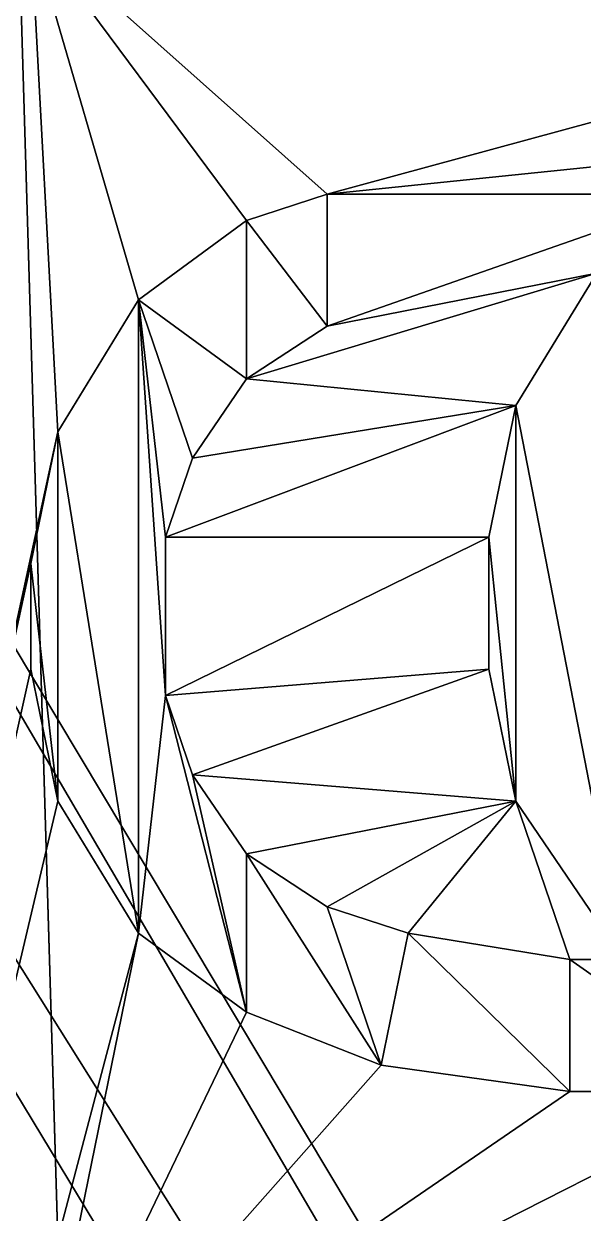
# Model space of a CAD drawing. Header units: millimetres. Extents: x -228 to 228, y -204 to 237.
# Drawn here: x 25.572 to 26.169, y 15.808 to 17.075 of the extents above; entities that cross this region are included whole.
import ezdxf

# ---------------------------------------------------------------- set-up
doc = ezdxf.new("R2010")
doc.units = ezdxf.units.MM
doc.header["$LTSCALE"] = 127.314815
for name, color, linetype in [('2409', 7, 'CONTINUOUS'), ('5003', 7, 'CONTINUOUS'), ('5004', 7, 'CONTINUOUS'), ('5322', 7, 'CONTINUOUS'), ('5544', 7, 'CONTINUOUS'), ('5545', 7, 'CONTINUOUS'), ('5546', 7, 'CONTINUOUS'), ('5547', 7, 'CONTINUOUS'), ('5548', 7, 'CONTINUOUS'), ('5549', 7, 'CONTINUOUS'), ('5550', 7, 'CONTINUOUS'), ('5551', 7, 'CONTINUOUS'), ('5552', 7, 'CONTINUOUS'), ('5553', 7, 'CONTINUOUS'), ('5554', 7, 'CONTINUOUS'), ('5568', 7, 'CONTINUOUS'), ('5569', 7, 'CONTINUOUS'), ('5570', 7, 'CONTINUOUS'), ('5571', 7, 'CONTINUOUS'), ('5572', 7, 'CONTINUOUS'), ('5573', 7, 'CONTINUOUS'), ('5574', 7, 'CONTINUOUS'), ('5575', 7, 'CONTINUOUS'), ('5576', 7, 'CONTINUOUS'), ('5577', 7, 'CONTINUOUS'), ('5578', 7, 'CONTINUOUS'), ('5579', 7, 'CONTINUOUS'), ('5580', 7, 'CONTINUOUS'), ('5581', 7, 'CONTINUOUS'), ('5582', 7, 'CONTINUOUS'), ('5583', 7, 'CONTINUOUS'), ('5710', 7, 'CONTINUOUS'), ('5711', 7, 'CONTINUOUS'), ('5712', 7, 'CONTINUOUS'), ('6193', 7, 'CONTINUOUS'), ('6251', 7, 'CONTINUOUS'), ('6301', 7, 'CONTINUOUS'), ('6307', 7, 'CONTINUOUS'), ('6309', 7, 'CONTINUOUS'), ('6312', 7, 'CONTINUOUS'), ('6336', 7, 'CONTINUOUS'), ('6337', 7, 'CONTINUOUS'), ('6339', 7, 'CONTINUOUS'), ('6340', 7, 'CONTINUOUS'), ('6341', 7, 'CONTINUOUS')]:
    doc.layers.add(name, color=color, linetype=linetype)

msp = doc.modelspace()

# ---------------------------------------------------------------- linework, layer by layer
at = {"layer": '2409', "color": 6, "linetype": 'Continuous'}
msp.add_3dface([(26.3583, 13.8518, 1060.7024), (23.8895, 17.7325, 1059.277), (29.3011, 26.2986, 1062.4014), (26.3583, 13.8518, 1060.7024)], dxfattribs=at)
at = {"layer": '5003', "color": 6, "linetype": 'Continuous'}
for points in [[(25.0534, 34.3321, 1039.01), (28.0565, 35.5761, 1039.01), (26, 2.7124, 1039.01), (25.0534, 34.3321, 1039.01)], [(28.0565, 35.5761, 1039.01), (26.5567, 0.7124, 1039.01), (26, 0.7124, 1039.01), (28.0565, 35.5761, 1039.01)], [(28.0565, 35.5761, 1039.01), (26, 0.7124, 1039.01), (26, 2.7124, 1039.01), (28.0565, 35.5761, 1039.01)], [(24.9694, 2.7124, 1039.01), (25.0534, 34.3321, 1039.01), (26, 2.7124, 1039.01), (24.9694, 2.7124, 1039.01)]]:
    msp.add_3dface(points, dxfattribs=at)
at = {"layer": '5004', "color": 6, "linetype": 'Continuous'}
for points in [[(20.9378, 17.459, 1041.01), (24.5646, 11.8233, 1041.01), (25.58, 17.3438, 1041.01), (20.9378, 17.459, 1041.01)], [(24.5646, 11.8233, 1041.01), (25.58, 17.175, 1041.01), (25.58, 17.3438, 1041.01), (24.5646, 11.8233, 1041.01)], [(25.58, 17.175, 1041.01), (24.5646, 11.8233, 1041.01), (25.6087, 16.6406, 1041.01), (25.58, 17.175, 1041.01)], [(26.93, 17.175, 1041.01), (25.58, 17.175, 1041.01), (25.896, 16.8938, 1041.01), (26.93, 17.175, 1041.01)], [(25.896, 16.8938, 1041.01), (25.58, 17.175, 1041.01), (25.8098, 16.8656, 1041.01), (25.896, 16.8938, 1041.01)], [(25.8098, 16.8656, 1041.01), (25.58, 17.175, 1041.01), (25.6949, 16.7812, 1041.01), (25.8098, 16.8656, 1041.01)], [(25.6949, 16.7812, 1041.01), (25.58, 17.175, 1041.01), (25.6087, 16.6406, 1041.01), (25.6949, 16.7812, 1041.01)], [(26.93, 17.175, 1041.01), (25.896, 16.8938, 1041.01), (26.4417, 16.95, 1041.01), (26.93, 17.175, 1041.01)], [(26.4417, 16.95, 1041.01), (25.896, 16.8938, 1041.01), (26.2981, 16.8938, 1041.01), (26.4417, 16.95, 1041.01)], [(26.2981, 16.8938, 1041.01), (25.896, 16.8938, 1041.01), (25.896, 16.7531, 1041.01), (26.2981, 16.8938, 1041.01)], [(26.1832, 16.8094, 1041.01), (26.2981, 16.8938, 1041.01), (25.896, 16.7531, 1041.01), (26.1832, 16.8094, 1041.01)], [(26.097, 16.6687, 1041.01), (26.1832, 16.8094, 1041.01), (25.8098, 16.6969, 1041.01), (26.097, 16.6687, 1041.01)], [(25.8098, 16.6969, 1041.01), (26.1832, 16.8094, 1041.01), (25.896, 16.7531, 1041.01), (25.8098, 16.6969, 1041.01)], [(25.7523, 16.6125, 1041.01), (26.097, 16.6687, 1041.01), (25.8098, 16.6969, 1041.01), (25.7523, 16.6125, 1041.01)], [(26.0683, 16.5281, 1041.01), (26.097, 16.6687, 1041.01), (25.7236, 16.5281, 1041.01), (26.0683, 16.5281, 1041.01)], [(25.7236, 16.5281, 1041.01), (26.097, 16.6687, 1041.01), (25.7523, 16.6125, 1041.01), (25.7236, 16.5281, 1041.01)], [(25.6087, 16.6406, 1041.01), (24.5646, 11.8233, 1041.01), (25.58, 16.5, 1041.01), (25.6087, 16.6406, 1041.01)], [(26.0683, 16.3875, 1041.01), (26.0683, 16.5281, 1041.01), (25.7236, 16.3594, 1041.01), (26.0683, 16.3875, 1041.01)], [(25.7236, 16.3594, 1041.01), (26.0683, 16.5281, 1041.01), (25.7236, 16.5281, 1041.01), (25.7236, 16.3594, 1041.01)], [(25.58, 16.5, 1041.01), (24.5646, 11.8233, 1041.01), (25.58, 16.3875, 1041.01), (25.58, 16.5, 1041.01)], [(25.58, 16.3875, 1041.01), (24.5646, 11.8233, 1041.01), (25.6087, 16.2469, 1041.01), (25.58, 16.3875, 1041.01)], [(25.7523, 16.275, 1041.01), (26.0683, 16.3875, 1041.01), (25.7236, 16.3594, 1041.01), (25.7523, 16.275, 1041.01)], [(26.097, 16.2469, 1041.01), (26.0683, 16.3875, 1041.01), (25.7523, 16.275, 1041.01), (26.097, 16.2469, 1041.01)], [(25.8098, 16.1906, 1041.01), (26.097, 16.2469, 1041.01), (25.7523, 16.275, 1041.01), (25.8098, 16.1906, 1041.01)], [(25.6087, 16.2469, 1041.01), (24.5646, 11.8233, 1041.01), (25.6949, 16.1063, 1041.01), (25.6087, 16.2469, 1041.01)], [(25.896, 16.1344, 1041.01), (26.097, 16.2469, 1041.01), (25.8098, 16.1906, 1041.01), (25.896, 16.1344, 1041.01)], [(25.9821, 16.1063, 1041.01), (26.097, 16.2469, 1041.01), (25.896, 16.1344, 1041.01), (25.9821, 16.1063, 1041.01)], [(26.1545, 16.0781, 1041.01), (26.097, 16.2469, 1041.01), (25.9821, 16.1063, 1041.01), (26.1545, 16.0781, 1041.01)], [(26.2119, 16.0781, 1041.01), (26.097, 16.2469, 1041.01), (26.1545, 16.0781, 1041.01), (26.2119, 16.0781, 1041.01)], [(25.6949, 16.1063, 1041.01), (24.5646, 11.8233, 1041.01), (25.58, 15.5437, 1041.01), (25.6949, 16.1063, 1041.01)], [(25.8098, 16.0219, 1041.01), (25.6949, 16.1063, 1041.01), (25.58, 15.5437, 1041.01), (25.8098, 16.0219, 1041.01)], [(25.9534, 15.9656, 1041.01), (25.8098, 16.0219, 1041.01), (25.58, 15.5437, 1041.01), (25.9534, 15.9656, 1041.01)], [(26.1545, 15.9375, 1041.01), (25.9534, 15.9656, 1041.01), (25.58, 15.5437, 1041.01), (26.1545, 15.9375, 1041.01)], [(26.3555, 15.9375, 1041.01), (26.1545, 15.9375, 1041.01), (25.58, 15.5437, 1041.01), (26.3555, 15.9375, 1041.01)], [(26.4991, 15.7125, 1041.01), (26.3555, 15.9375, 1041.01), (25.58, 15.5437, 1041.01), (26.4991, 15.7125, 1041.01)]]:
    msp.add_3dface(points, dxfattribs=at)
at = {"layer": '5322', "color": 6, "linetype": 'Continuous'}
for points in [[(25.896, 16.7531, 1041.11), (25.896, 16.8938, 1041.11), (25.8098, 16.8656, 1041.11), (25.896, 16.7531, 1041.11)], [(25.6949, 16.7812, 1041.11), (25.8098, 16.6969, 1041.11), (25.8098, 16.8656, 1041.11), (25.6949, 16.7812, 1041.11)], [(25.8098, 16.6969, 1041.11), (25.896, 16.7531, 1041.11), (25.8098, 16.8656, 1041.11), (25.8098, 16.6969, 1041.11)], [(26.097, 16.6687, 1041.11), (26.2119, 16.0781, 1041.11), (26.1832, 16.8094, 1041.11), (26.097, 16.6687, 1041.11)], [(25.6087, 16.6406, 1041.11), (25.6949, 16.1063, 1041.11), (25.6949, 16.7812, 1041.11), (25.6087, 16.6406, 1041.11)], [(25.7523, 16.6125, 1041.11), (25.8098, 16.6969, 1041.11), (25.6949, 16.7812, 1041.11), (25.7523, 16.6125, 1041.11)], [(25.7236, 16.5281, 1041.11), (25.7523, 16.6125, 1041.11), (25.6949, 16.7812, 1041.11), (25.7236, 16.5281, 1041.11)], [(25.7236, 16.3594, 1041.11), (25.7236, 16.5281, 1041.11), (25.6949, 16.7812, 1041.11), (25.7236, 16.3594, 1041.11)], [(25.6949, 16.1063, 1041.11), (25.7236, 16.3594, 1041.11), (25.6949, 16.7812, 1041.11), (25.6949, 16.1063, 1041.11)], [(26.0683, 16.5281, 1041.11), (26.097, 16.2469, 1041.11), (26.097, 16.6687, 1041.11), (26.0683, 16.5281, 1041.11)], [(26.097, 16.2469, 1041.11), (26.2119, 16.0781, 1041.11), (26.097, 16.6687, 1041.11), (26.097, 16.2469, 1041.11)], [(25.58, 16.5, 1041.11), (25.6087, 16.2469, 1041.11), (25.6087, 16.6406, 1041.11), (25.58, 16.5, 1041.11)], [(25.6087, 16.2469, 1041.11), (25.6949, 16.1063, 1041.11), (25.6087, 16.6406, 1041.11), (25.6087, 16.2469, 1041.11)], [(26.0683, 16.3875, 1041.11), (26.097, 16.2469, 1041.11), (26.0683, 16.5281, 1041.11), (26.0683, 16.3875, 1041.11)], [(25.58, 16.3875, 1041.11), (25.6087, 16.2469, 1041.11), (25.58, 16.5, 1041.11), (25.58, 16.3875, 1041.11)], [(25.8098, 16.0219, 1041.11), (25.7236, 16.3594, 1041.11), (25.6949, 16.1063, 1041.11), (25.8098, 16.0219, 1041.11)], [(25.7523, 16.275, 1041.11), (25.7236, 16.3594, 1041.11), (25.8098, 16.0219, 1041.11), (25.7523, 16.275, 1041.11)], [(25.8098, 16.1906, 1041.11), (25.7523, 16.275, 1041.11), (25.8098, 16.0219, 1041.11), (25.8098, 16.1906, 1041.11)], [(25.896, 16.1344, 1041.11), (25.8098, 16.1906, 1041.11), (25.9534, 15.9656, 1041.11), (25.896, 16.1344, 1041.11)], [(25.9534, 15.9656, 1041.11), (25.8098, 16.1906, 1041.11), (25.8098, 16.0219, 1041.11), (25.9534, 15.9656, 1041.11)], [(25.9821, 16.1063, 1041.11), (25.896, 16.1344, 1041.11), (25.9534, 15.9656, 1041.11), (25.9821, 16.1063, 1041.11)], [(26.1545, 15.9375, 1041.11), (25.9821, 16.1063, 1041.11), (25.9534, 15.9656, 1041.11), (26.1545, 15.9375, 1041.11)], [(26.1545, 16.0781, 1041.11), (25.9821, 16.1063, 1041.11), (26.1545, 15.9375, 1041.11), (26.1545, 16.0781, 1041.11)], [(26.2119, 16.0781, 1041.11), (26.1545, 16.0781, 1041.11), (26.3555, 15.9375, 1041.11), (26.2119, 16.0781, 1041.11)], [(26.3555, 15.9375, 1041.11), (26.1545, 16.0781, 1041.11), (26.1545, 15.9375, 1041.11), (26.3555, 15.9375, 1041.11)]]:
    msp.add_3dface(points, dxfattribs=at)
at = {"layer": '5544', "color": 6, "linetype": 'Continuous'}
for points in [[(25.896, 16.8938, 1041.01), (25.8098, 16.8656, 1041.01), (25.8098, 16.8656, 1041.11), (25.896, 16.8938, 1041.01)], [(25.896, 16.8938, 1041.11), (25.896, 16.8938, 1041.01), (25.8098, 16.8656, 1041.11), (25.896, 16.8938, 1041.11)]]:
    msp.add_3dface(points, dxfattribs=at)
at = {"layer": '5545', "color": 6, "linetype": 'Continuous'}
for points in [[(25.8098, 16.8656, 1041.01), (25.6949, 16.7812, 1041.01), (25.8098, 16.8656, 1041.11), (25.8098, 16.8656, 1041.01)], [(25.6949, 16.7812, 1041.01), (25.6949, 16.7812, 1041.11), (25.8098, 16.8656, 1041.11), (25.6949, 16.7812, 1041.01)]]:
    msp.add_3dface(points, dxfattribs=at)
at = {"layer": '5546', "color": 6, "linetype": 'Continuous'}
for points in [[(25.6949, 16.7812, 1041.01), (25.6087, 16.6406, 1041.01), (25.6949, 16.7812, 1041.11), (25.6949, 16.7812, 1041.01)], [(25.6087, 16.6406, 1041.01), (25.6087, 16.6406, 1041.11), (25.6949, 16.7812, 1041.11), (25.6087, 16.6406, 1041.01)]]:
    msp.add_3dface(points, dxfattribs=at)
at = {"layer": '5547', "color": 6, "linetype": 'Continuous'}
for points in [[(25.6087, 16.6406, 1041.01), (25.58, 16.5, 1041.01), (25.6087, 16.6406, 1041.11), (25.6087, 16.6406, 1041.01)], [(25.58, 16.5, 1041.01), (25.58, 16.5, 1041.11), (25.6087, 16.6406, 1041.11), (25.58, 16.5, 1041.01)]]:
    msp.add_3dface(points, dxfattribs=at)
at = {"layer": '5548', "color": 6, "linetype": 'Continuous'}
for points in [[(25.58, 16.5, 1041.01), (25.58, 16.3875, 1041.01), (25.58, 16.5, 1041.11), (25.58, 16.5, 1041.01)], [(25.58, 16.3875, 1041.01), (25.58, 16.3875, 1041.11), (25.58, 16.5, 1041.11), (25.58, 16.3875, 1041.01)]]:
    msp.add_3dface(points, dxfattribs=at)
at = {"layer": '5549', "color": 6, "linetype": 'Continuous'}
for points in [[(25.58, 16.3875, 1041.01), (25.6087, 16.2469, 1041.01), (25.58, 16.3875, 1041.11), (25.58, 16.3875, 1041.01)], [(25.6087, 16.2469, 1041.01), (25.6087, 16.2469, 1041.11), (25.58, 16.3875, 1041.11), (25.6087, 16.2469, 1041.01)]]:
    msp.add_3dface(points, dxfattribs=at)
at = {"layer": '5550', "color": 6, "linetype": 'Continuous'}
for points in [[(25.6087, 16.2469, 1041.01), (25.6949, 16.1063, 1041.01), (25.6087, 16.2469, 1041.11), (25.6087, 16.2469, 1041.01)], [(25.6949, 16.1063, 1041.01), (25.6949, 16.1063, 1041.11), (25.6087, 16.2469, 1041.11), (25.6949, 16.1063, 1041.01)]]:
    msp.add_3dface(points, dxfattribs=at)
at = {"layer": '5551', "color": 6, "linetype": 'Continuous'}
for points in [[(25.6949, 16.1063, 1041.01), (25.8098, 16.0219, 1041.01), (25.6949, 16.1063, 1041.11), (25.6949, 16.1063, 1041.01)], [(25.8098, 16.0219, 1041.01), (25.8098, 16.0219, 1041.11), (25.6949, 16.1063, 1041.11), (25.8098, 16.0219, 1041.01)]]:
    msp.add_3dface(points, dxfattribs=at)
at = {"layer": '5552', "color": 6, "linetype": 'Continuous'}
for points in [[(25.8098, 16.0219, 1041.01), (25.9534, 15.9656, 1041.01), (25.8098, 16.0219, 1041.11), (25.8098, 16.0219, 1041.01)], [(25.9534, 15.9656, 1041.01), (25.9534, 15.9656, 1041.11), (25.8098, 16.0219, 1041.11), (25.9534, 15.9656, 1041.01)]]:
    msp.add_3dface(points, dxfattribs=at)
at = {"layer": '5553', "color": 6, "linetype": 'Continuous'}
for points in [[(25.9534, 15.9656, 1041.01), (26.1545, 15.9375, 1041.01), (25.9534, 15.9656, 1041.11), (25.9534, 15.9656, 1041.01)], [(26.1545, 15.9375, 1041.01), (26.1545, 15.9375, 1041.11), (25.9534, 15.9656, 1041.11), (26.1545, 15.9375, 1041.01)]]:
    msp.add_3dface(points, dxfattribs=at)
at = {"layer": '5554', "color": 6, "linetype": 'Continuous'}
for points in [[(26.1545, 15.9375, 1041.01), (26.3555, 15.9375, 1041.01), (26.1545, 15.9375, 1041.11), (26.1545, 15.9375, 1041.01)], [(26.3555, 15.9375, 1041.01), (26.3555, 15.9375, 1041.11), (26.1545, 15.9375, 1041.11), (26.3555, 15.9375, 1041.01)]]:
    msp.add_3dface(points, dxfattribs=at)
at = {"layer": '5568', "color": 6, "linetype": 'Continuous'}
for points in [[(26.1832, 16.8094, 1041.01), (26.097, 16.6687, 1041.01), (26.1832, 16.8094, 1041.11), (26.1832, 16.8094, 1041.01)], [(26.097, 16.6687, 1041.01), (26.097, 16.6687, 1041.11), (26.1832, 16.8094, 1041.11), (26.097, 16.6687, 1041.01)]]:
    msp.add_3dface(points, dxfattribs=at)
at = {"layer": '5569', "color": 6, "linetype": 'Continuous'}
for points in [[(26.097, 16.6687, 1041.01), (26.0683, 16.5281, 1041.01), (26.097, 16.6687, 1041.11), (26.097, 16.6687, 1041.01)], [(26.0683, 16.5281, 1041.01), (26.0683, 16.5281, 1041.11), (26.097, 16.6687, 1041.11), (26.0683, 16.5281, 1041.01)]]:
    msp.add_3dface(points, dxfattribs=at)
at = {"layer": '5570', "color": 6, "linetype": 'Continuous'}
for points in [[(26.0683, 16.5281, 1041.01), (26.0683, 16.3875, 1041.01), (26.0683, 16.5281, 1041.11), (26.0683, 16.5281, 1041.01)], [(26.0683, 16.3875, 1041.01), (26.0683, 16.3875, 1041.11), (26.0683, 16.5281, 1041.11), (26.0683, 16.3875, 1041.01)]]:
    msp.add_3dface(points, dxfattribs=at)
at = {"layer": '5571', "color": 6, "linetype": 'Continuous'}
for points in [[(26.0683, 16.3875, 1041.01), (26.097, 16.2469, 1041.01), (26.0683, 16.3875, 1041.11), (26.0683, 16.3875, 1041.01)], [(26.097, 16.2469, 1041.01), (26.097, 16.2469, 1041.11), (26.0683, 16.3875, 1041.11), (26.097, 16.2469, 1041.01)]]:
    msp.add_3dface(points, dxfattribs=at)
at = {"layer": '5572', "color": 6, "linetype": 'Continuous'}
for points in [[(26.097, 16.2469, 1041.01), (26.2119, 16.0781, 1041.01), (26.097, 16.2469, 1041.11), (26.097, 16.2469, 1041.01)], [(26.2119, 16.0781, 1041.01), (26.2119, 16.0781, 1041.11), (26.097, 16.2469, 1041.11), (26.2119, 16.0781, 1041.01)]]:
    msp.add_3dface(points, dxfattribs=at)
at = {"layer": '5573', "color": 6, "linetype": 'Continuous'}
for points in [[(26.2119, 16.0781, 1041.01), (26.1545, 16.0781, 1041.01), (26.1545, 16.0781, 1041.11), (26.2119, 16.0781, 1041.01)], [(26.2119, 16.0781, 1041.01), (26.1545, 16.0781, 1041.11), (26.2119, 16.0781, 1041.11), (26.2119, 16.0781, 1041.01)]]:
    msp.add_3dface(points, dxfattribs=at)
at = {"layer": '5574', "color": 6, "linetype": 'Continuous'}
for points in [[(26.1545, 16.0781, 1041.01), (25.9821, 16.1063, 1041.01), (26.1545, 16.0781, 1041.11), (26.1545, 16.0781, 1041.01)], [(25.9821, 16.1063, 1041.01), (25.9821, 16.1063, 1041.11), (26.1545, 16.0781, 1041.11), (25.9821, 16.1063, 1041.01)]]:
    msp.add_3dface(points, dxfattribs=at)
at = {"layer": '5575', "color": 6, "linetype": 'Continuous'}
for points in [[(25.9821, 16.1063, 1041.01), (25.896, 16.1344, 1041.01), (25.896, 16.1344, 1041.11), (25.9821, 16.1063, 1041.01)], [(25.9821, 16.1063, 1041.01), (25.896, 16.1344, 1041.11), (25.9821, 16.1063, 1041.11), (25.9821, 16.1063, 1041.01)]]:
    msp.add_3dface(points, dxfattribs=at)
at = {"layer": '5576', "color": 6, "linetype": 'Continuous'}
for points in [[(25.896, 16.1344, 1041.01), (25.8098, 16.1906, 1041.01), (25.896, 16.1344, 1041.11), (25.896, 16.1344, 1041.01)], [(25.8098, 16.1906, 1041.01), (25.8098, 16.1906, 1041.11), (25.896, 16.1344, 1041.11), (25.8098, 16.1906, 1041.01)]]:
    msp.add_3dface(points, dxfattribs=at)
at = {"layer": '5577', "color": 6, "linetype": 'Continuous'}
for points in [[(25.8098, 16.1906, 1041.01), (25.7523, 16.275, 1041.01), (25.8098, 16.1906, 1041.11), (25.8098, 16.1906, 1041.01)], [(25.7523, 16.275, 1041.01), (25.7523, 16.275, 1041.11), (25.8098, 16.1906, 1041.11), (25.7523, 16.275, 1041.01)]]:
    msp.add_3dface(points, dxfattribs=at)
at = {"layer": '5578', "color": 6, "linetype": 'Continuous'}
for points in [[(25.7523, 16.275, 1041.01), (25.7236, 16.3594, 1041.01), (25.7236, 16.3594, 1041.11), (25.7523, 16.275, 1041.01)], [(25.7523, 16.275, 1041.01), (25.7236, 16.3594, 1041.11), (25.7523, 16.275, 1041.11), (25.7523, 16.275, 1041.01)]]:
    msp.add_3dface(points, dxfattribs=at)
at = {"layer": '5579', "color": 6, "linetype": 'Continuous'}
for points in [[(25.7236, 16.3594, 1041.01), (25.7236, 16.5281, 1041.01), (25.7236, 16.3594, 1041.11), (25.7236, 16.3594, 1041.01)], [(25.7236, 16.5281, 1041.01), (25.7236, 16.5281, 1041.11), (25.7236, 16.3594, 1041.11), (25.7236, 16.5281, 1041.01)]]:
    msp.add_3dface(points, dxfattribs=at)
at = {"layer": '5580', "color": 6, "linetype": 'Continuous'}
for points in [[(25.7236, 16.5281, 1041.01), (25.7523, 16.6125, 1041.01), (25.7523, 16.6125, 1041.11), (25.7236, 16.5281, 1041.01)], [(25.7236, 16.5281, 1041.01), (25.7523, 16.6125, 1041.11), (25.7236, 16.5281, 1041.11), (25.7236, 16.5281, 1041.01)]]:
    msp.add_3dface(points, dxfattribs=at)
at = {"layer": '5581', "color": 6, "linetype": 'Continuous'}
for points in [[(25.7523, 16.6125, 1041.01), (25.8098, 16.6969, 1041.01), (25.7523, 16.6125, 1041.11), (25.7523, 16.6125, 1041.01)], [(25.8098, 16.6969, 1041.01), (25.8098, 16.6969, 1041.11), (25.7523, 16.6125, 1041.11), (25.8098, 16.6969, 1041.01)]]:
    msp.add_3dface(points, dxfattribs=at)
at = {"layer": '5582', "color": 6, "linetype": 'Continuous'}
for points in [[(25.8098, 16.6969, 1041.01), (25.896, 16.7531, 1041.01), (25.8098, 16.6969, 1041.11), (25.8098, 16.6969, 1041.01)], [(25.896, 16.7531, 1041.01), (25.896, 16.7531, 1041.11), (25.8098, 16.6969, 1041.11), (25.896, 16.7531, 1041.01)]]:
    msp.add_3dface(points, dxfattribs=at)
at = {"layer": '5583', "color": 6, "linetype": 'Continuous'}
for points in [[(25.896, 16.7531, 1041.01), (25.896, 16.8938, 1041.01), (25.896, 16.7531, 1041.11), (25.896, 16.7531, 1041.01)], [(25.896, 16.8938, 1041.01), (25.896, 16.8938, 1041.11), (25.896, 16.7531, 1041.11), (25.896, 16.8938, 1041.01)]]:
    msp.add_3dface(points, dxfattribs=at)
at = {"layer": '5710', "color": 6, "linetype": 'Continuous'}
msp.add_3dface([(24.0929, 16.5693, 1031.99), (26.4352, 12.4975, 1031.99), (25.496, 12.1558, 1031.99), (24.0929, 16.5693, 1031.99)], dxfattribs=at)
at = {"layer": '5711', "color": 6, "linetype": 'Continuous'}
for points in [[(26.3841, 12.8406, 1034.99), (24.2473, 16.6974, 1032.197), (24.0066, 16.8727, 1034.99), (26.3841, 12.8406, 1034.99)], [(26.6142, 12.5866, 1032.197), (24.2473, 16.6974, 1032.197), (26.3841, 12.8406, 1034.99), (26.6142, 12.5866, 1032.197)]]:
    msp.add_3dface(points, dxfattribs=at)
at = {"layer": '5712', "color": 6, "linetype": 'Continuous'}
for points in [[(24.0929, 16.5693, 1031.99), (22.4831, 18.9196, 1032.0511), (26.9553, 11.6985, 1032.0511), (24.0929, 16.5693, 1031.99)], [(24.2473, 16.6974, 1032.197), (26.6142, 12.5866, 1032.197), (22.4831, 18.9196, 1032.0511), (24.2473, 16.6974, 1032.197)], [(22.4831, 18.9196, 1032.0511), (26.6142, 12.5866, 1032.197), (26.9553, 11.6985, 1032.0511), (22.4831, 18.9196, 1032.0511)], [(26.4352, 12.4975, 1031.99), (24.0929, 16.5693, 1031.99), (26.9553, 11.6985, 1032.0511), (26.4352, 12.4975, 1031.99)]]:
    msp.add_3dface(points, dxfattribs=at)
at = {"layer": '6193', "color": 6, "linetype": 'Continuous'}
msp.add_3dface([(26.691, 16.7285, 1036.99), (26.4194, 20.254, 1036.5104), (24.0056, 20.3956, 1036.99), (26.691, 16.7285, 1036.99)], dxfattribs=at)
at = {"layer": '6251', "color": 6, "linetype": 'Continuous'}
for points in [[(23.1133, 19.692, 1034.8497), (23.2417, 19.7763, 1034.5074), (27.7594, 12.3053, 1034.8497), (23.1133, 19.692, 1034.8497)], [(23.2417, 19.7763, 1034.5074), (27.9089, 12.3438, 1034.5074), (27.7594, 12.3053, 1034.8497), (23.2417, 19.7763, 1034.5074)], [(23.1133, 19.692, 1034.8497), (27.7594, 12.3053, 1034.8497), (24.5937, 17.2099, 1034.99), (23.1133, 19.692, 1034.8497)], [(24.5937, 17.2099, 1034.99), (27.7594, 12.3053, 1034.8497), (27.0218, 13.071, 1034.99), (24.5937, 17.2099, 1034.99)]]:
    msp.add_3dface(points, dxfattribs=at)
at = {"layer": '6301', "color": 6, "linetype": 'Continuous'}
msp.add_3dface([(28.2325, 11.9492, 1030.49), (23.874, 19.2326, 1030.49), (26.6798, 20.2593, 1030.49), (28.2325, 11.9492, 1030.49)], dxfattribs=at)
at = {"layer": '6307', "color": 6, "linetype": 'Continuous'}
for points in [[(26.691, 16.7285, 1036.99), (24.0056, 20.3956, 1036.99), (24.8831, 12.8386, 1036.99), (26.691, 16.7285, 1036.99)], [(27.5847, 4.8049, 1036.99), (26.691, 16.7285, 1036.99), (24.8831, 12.8386, 1036.99), (27.5847, 4.8049, 1036.99)]]:
    msp.add_3dface(points, dxfattribs=at)
at = {"layer": '6309', "color": 6, "linetype": 'Continuous'}
for points in [[(26.3841, 12.8406, 1034.99), (24.0066, 16.8727, 1034.99), (24.5937, 17.2099, 1034.99), (26.3841, 12.8406, 1034.99)], [(26.3841, 12.8406, 1034.99), (24.5937, 17.2099, 1034.99), (27.0218, 13.071, 1034.99), (26.3841, 12.8406, 1034.99)]]:
    msp.add_3dface(points, dxfattribs=at)
at = {"layer": '6312', "color": 6, "linetype": 'Continuous'}
for points in [[(27.9089, 12.3438, 1034.5074), (23.2417, 19.7763, 1034.5074), (23.874, 19.2326, 1030.49), (27.9089, 12.3438, 1034.5074)], [(27.9089, 12.3438, 1034.5074), (23.874, 19.2326, 1030.49), (28.2325, 11.9492, 1030.49), (27.9089, 12.3438, 1034.5074)]]:
    msp.add_3dface(points, dxfattribs=at)
at = {"layer": '6336', "color": 6, "linetype": 'Continuous'}
for points in [[(26.3779, 13.8652, 1031.39), (21.4558, 20.8834, 1031.3318), (21.4051, 20.7331, 1031.39), (26.3779, 13.8652, 1031.39)], [(26.8366, 13.2772, 1031.3314), (21.569, 20.8513, 1031.19), (21.4558, 20.8834, 1031.3318), (26.8366, 13.2772, 1031.3314)], [(26.8366, 13.2772, 1031.3314), (21.4558, 20.8834, 1031.3318), (26.3779, 13.8652, 1031.39), (26.8366, 13.2772, 1031.3314)], [(26.5659, 13.9374, 1031.19), (21.569, 20.8513, 1031.19), (26.8366, 13.2772, 1031.3314), (26.5659, 13.9374, 1031.19)]]:
    msp.add_3dface(points, dxfattribs=at)
at = {"layer": '6337', "color": 6, "linetype": 'Continuous'}
for points in [[(25.7774, 15.3468, 1022.59), (25.5649, 15.5861, 1022.4486), (20.246, 22.1382, 1022.59), (25.7774, 15.3468, 1022.59)], [(25.0286, 16.1743, 1022.39), (25.5649, 15.5861, 1022.4486), (28.6771, 8.1033, 1022.39), (25.0286, 16.1743, 1022.39)]]:
    msp.add_3dface(points, dxfattribs=at)
at = {"layer": '6339', "color": 6, "linetype": 'Continuous'}
for points in [[(25.7774, 15.3468, 1022.59), (20.246, 22.1382, 1022.59), (21.395, 21.0298, 1023.3788), (25.7774, 15.3468, 1022.59)], [(21.9969, 20.3995, 1024.3884), (25.7774, 15.3468, 1022.59), (21.395, 21.0298, 1023.3788), (21.9969, 20.3995, 1024.3884)], [(21.569, 20.8513, 1031.19), (26.5659, 13.9374, 1031.19), (22.0336, 20.3598, 1030.2811), (21.569, 20.8513, 1031.19)], [(22.169, 20.2123, 1025.39), (25.7774, 15.3468, 1022.59), (21.9969, 20.3995, 1024.3884), (22.169, 20.2123, 1025.39)], [(22.0336, 20.3598, 1030.2811), (26.5659, 13.9374, 1031.19), (22.169, 20.2123, 1029.39), (22.0336, 20.3598, 1030.2811)], [(26.5659, 13.9374, 1031.19), (25.7774, 15.3468, 1022.59), (22.169, 20.2123, 1025.39), (26.5659, 13.9374, 1031.19)], [(22.169, 20.2123, 1029.39), (26.5659, 13.9374, 1031.19), (22.169, 20.2123, 1025.39), (22.169, 20.2123, 1029.39)]]:
    msp.add_3dface(points, dxfattribs=at)
at = {"layer": '6340', "color": 6, "linetype": 'Continuous'}
msp.add_3dface([(25.0286, 16.1743, 1022.39), (28.6771, 8.1033, 1022.39), (-0.68, 11.9807, 1022.39), (25.0286, 16.1743, 1022.39)], dxfattribs=at)
at = {"layer": '6341', "color": 6, "linetype": 'Continuous'}
msp.add_3dface([(-26.5718, 13.49, 1031.39), (26.3779, 13.8652, 1031.39), (21.4051, 20.7331, 1031.39), (-26.5718, 13.49, 1031.39)], dxfattribs=at)

doc.saveas('drawing.dxf')
